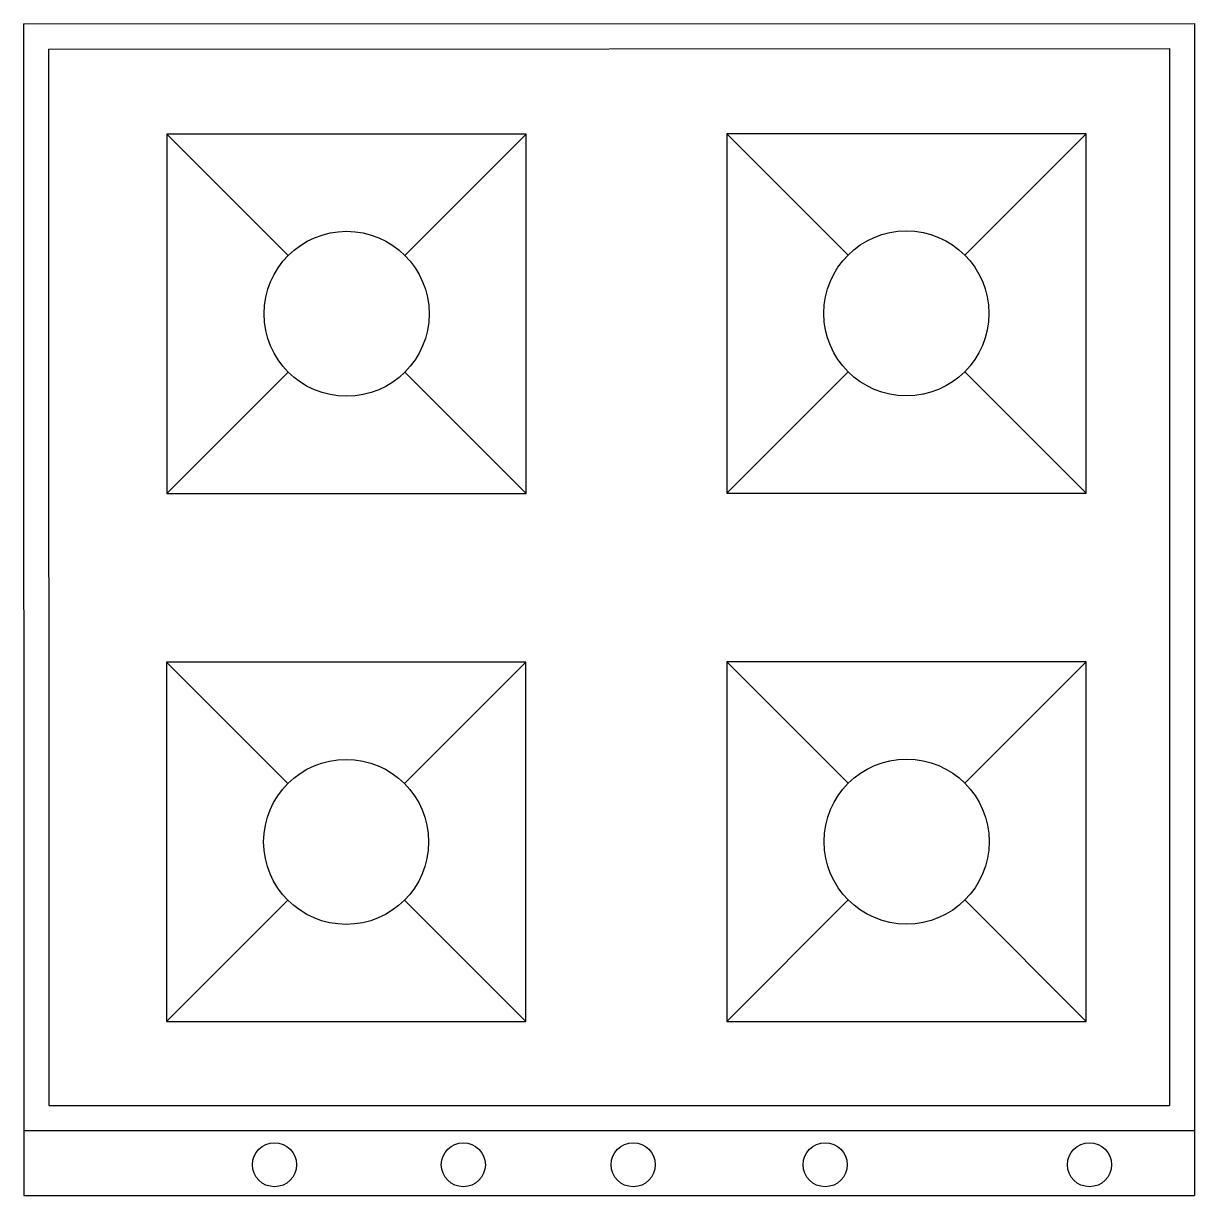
# Model space of a CAD drawing. Extents: x -0.35 to 0.35, y -0.7 to 0.
import ezdxf

# ---------------------------------------------------------------- set-up
doc = ezdxf.new("R2010")
doc.units = 0
doc.header["$MEASUREMENT"] = 0
doc.layers.add('A-PECAS', color=2, linetype='CONTINUOUS')
doc.layers.add('ESC-50', color=1, linetype='CONTINUOUS')

msp = doc.modelspace()

# ---------------------------------------------------------------- linework, layer by layer
at = {"layer": 'A-PECAS'}
for p, q in [((-0.35, -0.00015), (0.35, 0.00015)), ((0.35, 0.00015), (0.35, -0.70015)), ((-0.35, -0.00015), (-0.3497, -0.70015)), ((-0.33499, -0.01514), (0.33501, -0.01486)), ((-0.33499, -0.01514), (-0.33472, -0.64632)), ((0.33501, -0.01486), (0.33501, -0.64632)), ((-0.33472, -0.64632), (-0.33472, -0.64632)), ((-0.33472, -0.64632), (0.33501, -0.64632)), ((-0.34972, -0.66133), (0.35, -0.66133)), ((-0.3497, -0.70015), (0.35, -0.70015))]:
    msp.add_line(p, q, dxfattribs=at)
for points in [[(-0.26419, -0.28071), (-0.04945, -0.28071), (-0.04945, -0.06597), (-0.26419, -0.06597)], [(0.07038, -0.28047), (0.28512, -0.28047), (0.28512, -0.06573), (0.07038, -0.06573)], [(-0.26448, -0.5962), (-0.04975, -0.5962), (-0.04975, -0.38146), (-0.26448, -0.38146)], [(0.07052, -0.59606), (0.28525, -0.59606), (0.28525, -0.38132), (0.07052, -0.38132)]]:
    msp.add_lwpolyline(points, close=True, dxfattribs=at)
at = {"layer": 'ESC-50'}
for p, q in [((-0.26419, -0.06597), (-0.19169, -0.13848)), ((-0.12196, -0.13848), (-0.04945, -0.06597)), ((0.07038, -0.06573), (0.14289, -0.13824)), ((0.21261, -0.13824), (0.28512, -0.06573)), ((-0.26419, -0.28071), (-0.19169, -0.20821)), ((-0.12196, -0.20821), (-0.04945, -0.28071)), ((0.07038, -0.28047), (0.14289, -0.20796)), ((0.21261, -0.20796), (0.28512, -0.28047)), ((-0.26448, -0.38146), (-0.19198, -0.45397)), ((-0.12225, -0.45397), (-0.04975, -0.38146)), ((0.07052, -0.38132), (0.14302, -0.45383)), ((0.21275, -0.45383), (0.28525, -0.38132)), ((-0.26448, -0.5962), (-0.19198, -0.5237)), ((-0.12225, -0.5237), (-0.04975, -0.5962)), ((0.07052, -0.59606), (0.14302, -0.52355)), ((0.21275, -0.52355), (0.28525, -0.59606))]:
    msp.add_line(p, q, dxfattribs=at)
for centre, radius in [((-0.15682, -0.17334), 0.0493), ((0.17775, -0.1731), 0.0493), ((-0.15711, -0.48883), 0.0493), ((0.17789, -0.48869), 0.0493), ((-0.19992, -0.68173), 0.01317), ((-0.08707, -0.68173), 0.01317), ((0.01449, -0.68173), 0.01317), ((0.12922, -0.68173), 0.01317), ((0.2872, -0.68173), 0.01317)]:
    msp.add_circle(centre, radius, dxfattribs=at)

doc.saveas('drawing.dxf')
